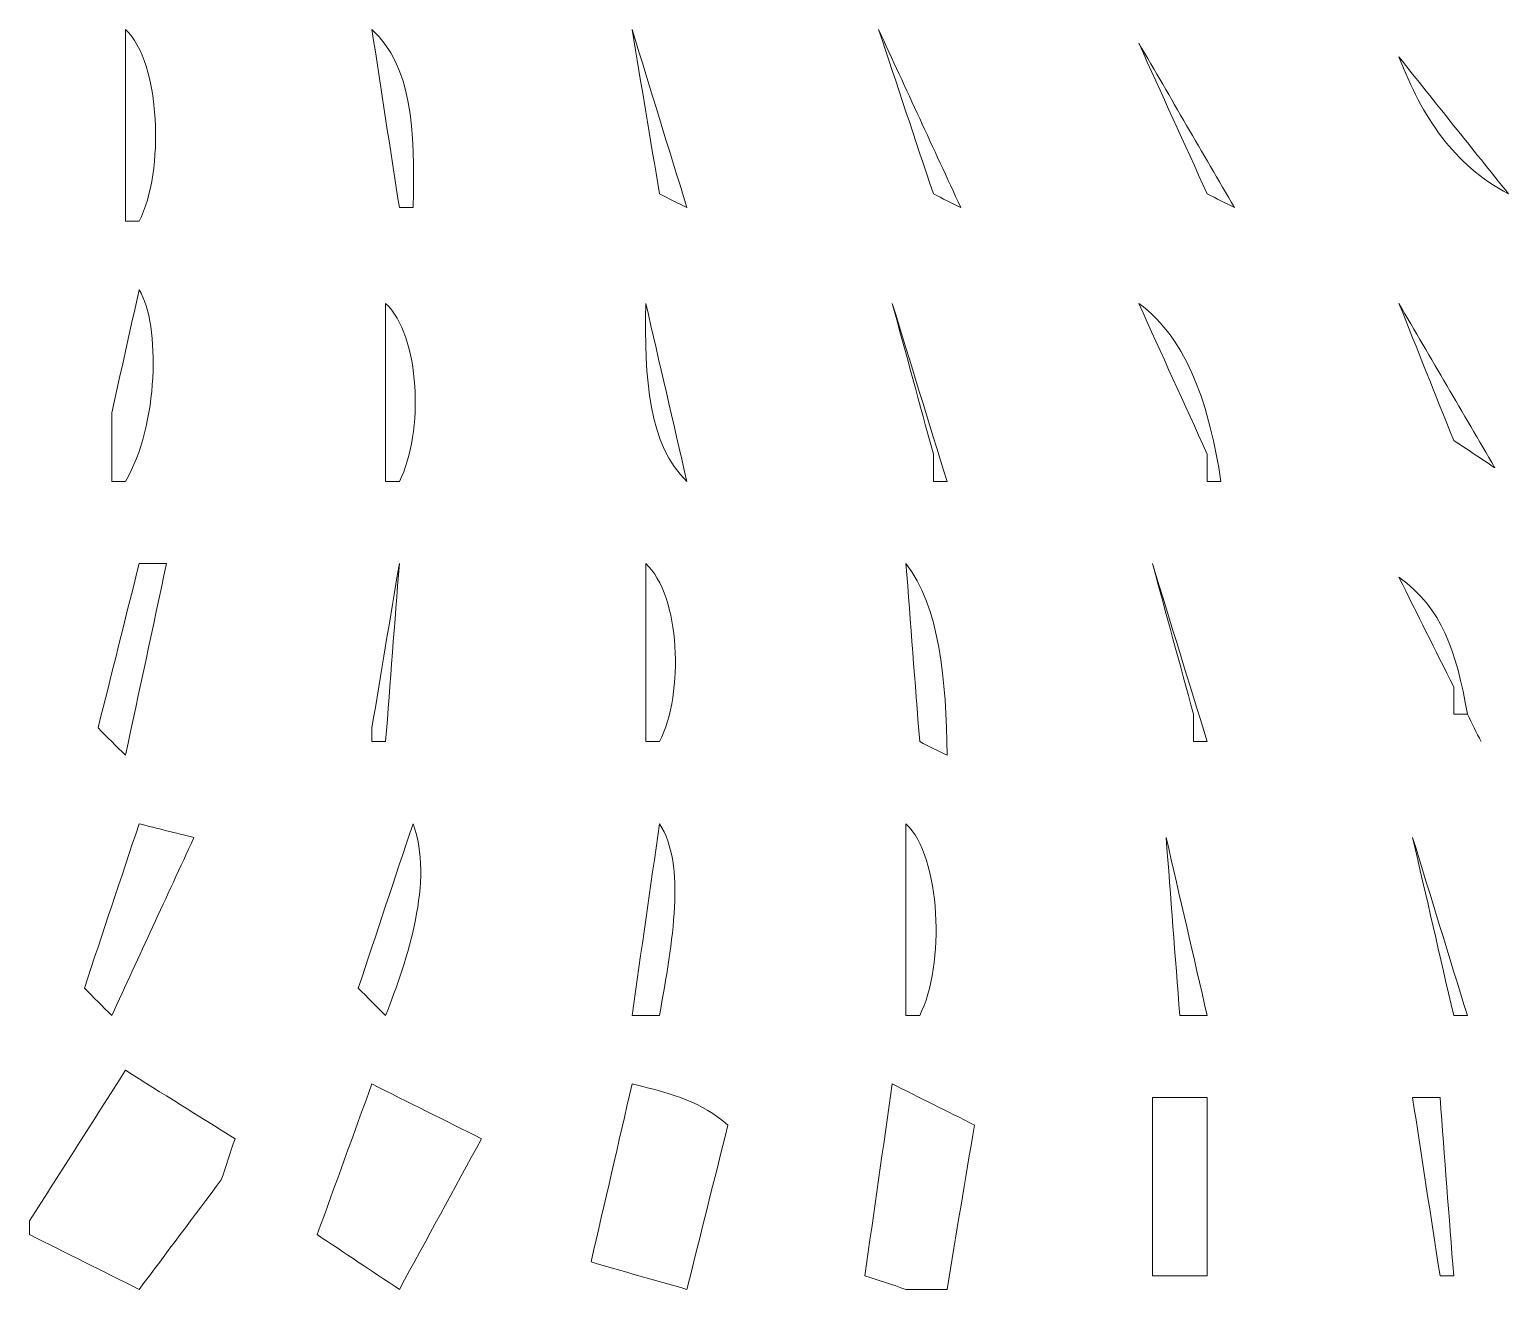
# Model space of a CAD drawing. Extents: x 69 to 542, y -750 to -43.
# Drawn here: x 297.9 to 405.9, y -135.3 to -43.3 of the extents above; entities that cross this region are included whole.
import ezdxf

# ---------------------------------------------------------------- set-up
doc = ezdxf.new("R2010")
doc.units = 0
doc.header["$MEASUREMENT"] = 0
doc.layers.add('Layer 1', color=7, linetype='Continuous', lineweight=0)

msp = doc.modelspace()

# ---------------------------------------------------------------- linework, layer by layer
at = {"layer": 'Layer 1', "color": 240, "lineweight": 18, "true_color": 0xed1c24}
for points, knots in [([(304.94, -43.33), (307.51, -45.72), (307.81, -53.7), (305.94, -57.33), (305.6, -57.33), (305.27, -57.33), (304.94, -57.33), (304.94, -52.67), (304.94, -48), (304.94, -43.33)], [0, 0, 0, 0, 1, 1, 1, 2, 2, 2, 3, 3, 3, 3]), ([(304.94, -43.33), (307.51, -45.72), (307.81, -53.7), (305.94, -57.33), (305.6, -57.33), (305.27, -57.33), (304.94, -57.33), (304.94, -52.67), (304.94, -48), (304.94, -43.33)], [0, 0, 0, 0, 1, 1, 1, 2, 2, 2, 3, 3, 3, 3]), ([(304.94, -43.33), (307.51, -45.72), (307.81, -53.7), (305.94, -57.33), (305.6, -57.33), (305.27, -57.33), (304.94, -57.33), (304.94, -52.67), (304.94, -48), (304.94, -43.33)], [0, 0, 0, 0, 1, 1, 1, 2, 2, 2, 3, 3, 3, 3]), ([(322.94, -43.33), (325.85, -46.02), (326.11, -50.52), (325.94, -56.33), (325.6, -56.33), (325.27, -56.33), (324.94, -56.33), (324.27, -52), (323.6, -47.67), (322.94, -43.33)], [0, 0, 0, 0, 1, 1, 1, 2, 2, 2, 3, 3, 3, 3]), ([(322.94, -43.33), (325.85, -46.02), (326.11, -50.52), (325.94, -56.33), (325.6, -56.33), (325.27, -56.33), (324.94, -56.33), (324.27, -52), (323.6, -47.67), (322.94, -43.33)], [0, 0, 0, 0, 1, 1, 1, 2, 2, 2, 3, 3, 3, 3]), ([(322.94, -43.33), (325.85, -46.02), (326.11, -50.52), (325.94, -56.33), (325.6, -56.33), (325.27, -56.33), (324.94, -56.33), (324.27, -52), (323.6, -47.67), (322.94, -43.33)], [0, 0, 0, 0, 1, 1, 1, 2, 2, 2, 3, 3, 3, 3]), ([(341.94, -43.33), (343.27, -47.67), (344.6, -52), (345.94, -56.33), (345.27, -56), (344.6, -55.67), (343.94, -55.33), (343.27, -51.33), (342.6, -47.33), (341.94, -43.33)], [0, 0, 0, 0, 1, 1, 1, 2, 2, 2, 3, 3, 3, 3]), ([(341.94, -43.33), (343.27, -47.67), (344.6, -52), (345.94, -56.33), (345.27, -56), (344.6, -55.67), (343.94, -55.33), (343.27, -51.33), (342.6, -47.33), (341.94, -43.33)], [0, 0, 0, 0, 1, 1, 1, 2, 2, 2, 3, 3, 3, 3]), ([(341.94, -43.33), (343.27, -47.67), (344.6, -52), (345.94, -56.33), (345.27, -56), (344.6, -55.67), (343.94, -55.33), (343.27, -51.33), (342.6, -47.33), (341.94, -43.33)], [0, 0, 0, 0, 1, 1, 1, 2, 2, 2, 3, 3, 3, 3]), ([(359.94, -43.33), (361.94, -47.67), (363.94, -52), (365.94, -56.33), (365.27, -56), (364.6, -55.67), (363.94, -55.33), (362.6, -51.33), (361.27, -47.33), (359.94, -43.33)], [0, 0, 0, 0, 1, 1, 1, 2, 2, 2, 3, 3, 3, 3]), ([(359.94, -43.33), (361.94, -47.67), (363.94, -52), (365.94, -56.33), (365.27, -56), (364.6, -55.67), (363.94, -55.33), (362.6, -51.33), (361.27, -47.33), (359.94, -43.33)], [0, 0, 0, 0, 1, 1, 1, 2, 2, 2, 3, 3, 3, 3]), ([(359.94, -43.33), (361.94, -47.67), (363.94, -52), (365.94, -56.33), (365.27, -56), (364.6, -55.67), (363.94, -55.33), (362.6, -51.33), (361.27, -47.33), (359.94, -43.33)], [0, 0, 0, 0, 1, 1, 1, 2, 2, 2, 3, 3, 3, 3]), ([(378.94, -44.33), (381.27, -48.33), (383.6, -52.33), (385.94, -56.33), (385.27, -56), (384.6, -55.67), (383.94, -55.33), (382.27, -51.67), (380.6, -48), (378.94, -44.33)], [0, 0, 0, 0, 1, 1, 1, 2, 2, 2, 3, 3, 3, 3]), ([(378.94, -44.33), (381.27, -48.33), (383.6, -52.33), (385.94, -56.33), (385.27, -56), (384.6, -55.67), (383.94, -55.33), (382.27, -51.67), (380.6, -48), (378.94, -44.33)], [0, 0, 0, 0, 1, 1, 1, 2, 2, 2, 3, 3, 3, 3]), ([(378.94, -44.33), (381.27, -48.33), (383.6, -52.33), (385.94, -56.33), (385.27, -56), (384.6, -55.67), (383.94, -55.33), (382.27, -51.67), (380.6, -48), (378.94, -44.33)], [0, 0, 0, 0, 1, 1, 1, 2, 2, 2, 3, 3, 3, 3]), ([(397.94, -45.33), (400.6, -48.67), (403.27, -52), (405.94, -55.33), (401.89, -53.19), (399.67, -49.75), (397.94, -45.33)], [0, 0, 0, 0, 1, 1, 1, 2, 2, 2, 2]), ([(397.94, -45.33), (400.6, -48.67), (403.27, -52), (405.94, -55.33), (401.89, -53.19), (399.67, -49.75), (397.94, -45.33)], [0, 0, 0, 0, 1, 1, 1, 2, 2, 2, 2]), ([(397.94, -45.33), (400.6, -48.67), (403.27, -52), (405.94, -55.33), (401.89, -53.19), (399.67, -49.75), (397.94, -45.33)], [0, 0, 0, 0, 1, 1, 1, 2, 2, 2, 2]), ([(305.94, -62.33), (307.5, -64.89), (307.36, -72.26), (304.94, -76.33), (304.6, -76.33), (304.27, -76.33), (303.94, -76.33), (303.94, -74.67), (303.94, -73), (303.94, -71.33), (304.6, -68.33), (305.27, -65.33), (305.94, -62.33)], [0, 0, 0, 0, 1, 1, 1, 2, 2, 2, 3, 3, 3, 4, 4, 4, 4]), ([(305.94, -62.33), (307.5, -64.89), (307.36, -72.26), (304.94, -76.33), (304.6, -76.33), (304.27, -76.33), (303.94, -76.33), (303.94, -74.67), (303.94, -73), (303.94, -71.33), (304.6, -68.33), (305.27, -65.33), (305.94, -62.33)], [0, 0, 0, 0, 1, 1, 1, 2, 2, 2, 3, 3, 3, 4, 4, 4, 4]), ([(305.94, -62.33), (307.5, -64.89), (307.36, -72.26), (304.94, -76.33), (304.6, -76.33), (304.27, -76.33), (303.94, -76.33), (303.94, -74.67), (303.94, -73), (303.94, -71.33), (304.6, -68.33), (305.27, -65.33), (305.94, -62.33)], [0, 0, 0, 0, 1, 1, 1, 2, 2, 2, 3, 3, 3, 4, 4, 4, 4]), ([(323.94, -63.33), (326.46, -65.66), (326.76, -72.78), (324.94, -76.33), (324.6, -76.33), (324.27, -76.33), (323.94, -76.33), (323.94, -72), (323.94, -67.67), (323.94, -63.33)], [0, 0, 0, 0, 1, 1, 1, 2, 2, 2, 3, 3, 3, 3]), ([(323.94, -63.33), (326.46, -65.66), (326.76, -72.78), (324.94, -76.33), (324.6, -76.33), (324.27, -76.33), (323.94, -76.33), (323.94, -72), (323.94, -67.67), (323.94, -63.33)], [0, 0, 0, 0, 1, 1, 1, 2, 2, 2, 3, 3, 3, 3]), ([(323.94, -63.33), (326.46, -65.66), (326.76, -72.78), (324.94, -76.33), (324.6, -76.33), (324.27, -76.33), (323.94, -76.33), (323.94, -72), (323.94, -67.67), (323.94, -63.33)], [0, 0, 0, 0, 1, 1, 1, 2, 2, 2, 3, 3, 3, 3]), ([(342.94, -63.33), (343.94, -67.67), (344.94, -72), (345.94, -76.33), (343.18, -73.7), (342.82, -68.83), (342.94, -63.33)], [0, 0, 0, 0, 1, 1, 1, 2, 2, 2, 2]), ([(342.94, -63.33), (343.94, -67.67), (344.94, -72), (345.94, -76.33), (343.18, -73.7), (342.82, -68.83), (342.94, -63.33)], [0, 0, 0, 0, 1, 1, 1, 2, 2, 2, 2]), ([(342.94, -63.33), (343.94, -67.67), (344.94, -72), (345.94, -76.33), (343.18, -73.7), (342.82, -68.83), (342.94, -63.33)], [0, 0, 0, 0, 1, 1, 1, 2, 2, 2, 2]), ([(360.94, -63.33), (362.27, -67.67), (363.6, -72), (364.94, -76.33), (364.6, -76.33), (364.27, -76.33), (363.94, -76.33), (363.94, -75.67), (363.94, -75), (363.94, -74.33), (362.94, -70.67), (361.94, -67), (360.94, -63.33)], [0, 0, 0, 0, 1, 1, 1, 2, 2, 2, 3, 3, 3, 4, 4, 4, 4]), ([(360.94, -63.33), (362.27, -67.67), (363.6, -72), (364.94, -76.33), (364.6, -76.33), (364.27, -76.33), (363.94, -76.33), (363.94, -75.67), (363.94, -75), (363.94, -74.33), (362.94, -70.67), (361.94, -67), (360.94, -63.33)], [0, 0, 0, 0, 1, 1, 1, 2, 2, 2, 3, 3, 3, 4, 4, 4, 4]), ([(360.94, -63.33), (362.27, -67.67), (363.6, -72), (364.94, -76.33), (364.6, -76.33), (364.27, -76.33), (363.94, -76.33), (363.94, -75.67), (363.94, -75), (363.94, -74.33), (362.94, -70.67), (361.94, -67), (360.94, -63.33)], [0, 0, 0, 0, 1, 1, 1, 2, 2, 2, 3, 3, 3, 4, 4, 4, 4]), ([(378.94, -63.33), (382.58, -65.99), (384.11, -70.94), (384.94, -76.33), (384.6, -76.33), (384.27, -76.33), (383.94, -76.33), (383.94, -75.67), (383.94, -75), (383.94, -74.33), (382.27, -70.67), (380.6, -67), (378.94, -63.33)], [0, 0, 0, 0, 1, 1, 1, 2, 2, 2, 3, 3, 3, 4, 4, 4, 4]), ([(378.94, -63.33), (382.58, -65.99), (384.11, -70.94), (384.94, -76.33), (384.6, -76.33), (384.27, -76.33), (383.94, -76.33), (383.94, -75.67), (383.94, -75), (383.94, -74.33), (382.27, -70.67), (380.6, -67), (378.94, -63.33)], [0, 0, 0, 0, 1, 1, 1, 2, 2, 2, 3, 3, 3, 4, 4, 4, 4]), ([(378.94, -63.33), (382.58, -65.99), (384.11, -70.94), (384.94, -76.33), (384.6, -76.33), (384.27, -76.33), (383.94, -76.33), (383.94, -75.67), (383.94, -75), (383.94, -74.33), (382.27, -70.67), (380.6, -67), (378.94, -63.33)], [0, 0, 0, 0, 1, 1, 1, 2, 2, 2, 3, 3, 3, 4, 4, 4, 4]), ([(397.94, -63.33), (400.27, -67.33), (402.6, -71.33), (404.94, -75.33), (403.94, -74.67), (402.94, -74), (401.94, -73.33), (400.6, -70), (399.27, -66.67), (397.94, -63.33)], [0, 0, 0, 0, 1, 1, 1, 2, 2, 2, 3, 3, 3, 3]), ([(397.94, -63.33), (400.27, -67.33), (402.6, -71.33), (404.94, -75.33), (403.94, -74.67), (402.94, -74), (401.94, -73.33), (400.6, -70), (399.27, -66.67), (397.94, -63.33)], [0, 0, 0, 0, 1, 1, 1, 2, 2, 2, 3, 3, 3, 3]), ([(397.94, -63.33), (400.27, -67.33), (402.6, -71.33), (404.94, -75.33), (403.94, -74.67), (402.94, -74), (401.94, -73.33), (400.6, -70), (399.27, -66.67), (397.94, -63.33)], [0, 0, 0, 0, 1, 1, 1, 2, 2, 2, 3, 3, 3, 3]), ([(305.94, -82.33), (306.6, -82.33), (307.27, -82.33), (307.94, -82.33), (306.94, -87), (305.94, -91.67), (304.94, -96.33), (304.27, -95.67), (303.6, -95), (302.94, -94.33), (303.94, -90.33), (304.94, -86.33), (305.94, -82.33)], [0, 0, 0, 0, 1, 1, 1, 2, 2, 2, 3, 3, 3, 4, 4, 4, 4]), ([(305.94, -82.33), (306.6, -82.33), (307.27, -82.33), (307.94, -82.33), (306.94, -87), (305.94, -91.67), (304.94, -96.33), (304.27, -95.67), (303.6, -95), (302.94, -94.33), (303.94, -90.33), (304.94, -86.33), (305.94, -82.33)], [0, 0, 0, 0, 1, 1, 1, 2, 2, 2, 3, 3, 3, 4, 4, 4, 4]), ([(305.94, -82.33), (306.6, -82.33), (307.27, -82.33), (307.94, -82.33), (306.94, -87), (305.94, -91.67), (304.94, -96.33), (304.27, -95.67), (303.6, -95), (302.94, -94.33), (303.94, -90.33), (304.94, -86.33), (305.94, -82.33)], [0, 0, 0, 0, 1, 1, 1, 2, 2, 2, 3, 3, 3, 4, 4, 4, 4]), ([(324.94, -82.33), (324.6, -86.67), (324.27, -91), (323.94, -95.33), (323.6, -95.33), (323.27, -95.33), (322.94, -95.33), (322.94, -95), (322.94, -94.67), (322.94, -94.33), (323.6, -90.33), (324.27, -86.33), (324.94, -82.33)], [0, 0, 0, 0, 1, 1, 1, 2, 2, 2, 3, 3, 3, 4, 4, 4, 4]), ([(324.94, -82.33), (324.6, -86.67), (324.27, -91), (323.94, -95.33), (323.6, -95.33), (323.27, -95.33), (322.94, -95.33), (322.94, -95), (322.94, -94.67), (322.94, -94.33), (323.6, -90.33), (324.27, -86.33), (324.94, -82.33)], [0, 0, 0, 0, 1, 1, 1, 2, 2, 2, 3, 3, 3, 4, 4, 4, 4]), ([(324.94, -82.33), (324.6, -86.67), (324.27, -91), (323.94, -95.33), (323.6, -95.33), (323.27, -95.33), (322.94, -95.33), (322.94, -95), (322.94, -94.67), (322.94, -94.33), (323.6, -90.33), (324.27, -86.33), (324.94, -82.33)], [0, 0, 0, 0, 1, 1, 1, 2, 2, 2, 3, 3, 3, 4, 4, 4, 4]), ([(342.94, -82.33), (345.46, -84.66), (345.76, -91.78), (343.94, -95.33), (343.6, -95.33), (343.27, -95.33), (342.94, -95.33), (342.94, -91), (342.94, -86.67), (342.94, -82.33)], [0, 0, 0, 0, 1, 1, 1, 2, 2, 2, 3, 3, 3, 3]), ([(342.94, -82.33), (345.46, -84.66), (345.76, -91.78), (343.94, -95.33), (343.6, -95.33), (343.27, -95.33), (342.94, -95.33), (342.94, -91), (342.94, -86.67), (342.94, -82.33)], [0, 0, 0, 0, 1, 1, 1, 2, 2, 2, 3, 3, 3, 3]), ([(342.94, -82.33), (345.46, -84.66), (345.76, -91.78), (343.94, -95.33), (343.6, -95.33), (343.27, -95.33), (342.94, -95.33), (342.94, -91), (342.94, -86.67), (342.94, -82.33)], [0, 0, 0, 0, 1, 1, 1, 2, 2, 2, 3, 3, 3, 3]), ([(361.94, -82.33), (364.35, -85.36), (364.91, -90.9), (364.94, -96.33), (364.27, -96), (363.6, -95.67), (362.94, -95.33), (362.6, -91), (362.27, -86.67), (361.94, -82.33)], [0, 0, 0, 0, 1, 1, 1, 2, 2, 2, 3, 3, 3, 3]), ([(361.94, -82.33), (364.35, -85.36), (364.91, -90.9), (364.94, -96.33), (364.27, -96), (363.6, -95.67), (362.94, -95.33), (362.6, -91), (362.27, -86.67), (361.94, -82.33)], [0, 0, 0, 0, 1, 1, 1, 2, 2, 2, 3, 3, 3, 3]), ([(361.94, -82.33), (364.35, -85.36), (364.91, -90.9), (364.94, -96.33), (364.27, -96), (363.6, -95.67), (362.94, -95.33), (362.6, -91), (362.27, -86.67), (361.94, -82.33)], [0, 0, 0, 0, 1, 1, 1, 2, 2, 2, 3, 3, 3, 3]), ([(379.94, -82.33), (381.27, -86.67), (382.6, -91), (383.94, -95.33), (383.6, -95.33), (383.27, -95.33), (382.94, -95.33), (382.94, -94.67), (382.94, -94), (382.94, -93.33), (381.94, -89.67), (380.94, -86), (379.94, -82.33)], [0, 0, 0, 0, 1, 1, 1, 2, 2, 2, 3, 3, 3, 4, 4, 4, 4]), ([(379.94, -82.33), (381.27, -86.67), (382.6, -91), (383.94, -95.33), (383.6, -95.33), (383.27, -95.33), (382.94, -95.33), (382.94, -94.67), (382.94, -94), (382.94, -93.33), (381.94, -89.67), (380.94, -86), (379.94, -82.33)], [0, 0, 0, 0, 1, 1, 1, 2, 2, 2, 3, 3, 3, 4, 4, 4, 4]), ([(379.94, -82.33), (381.27, -86.67), (382.6, -91), (383.94, -95.33), (383.6, -95.33), (383.27, -95.33), (382.94, -95.33), (382.94, -94.67), (382.94, -94), (382.94, -93.33), (381.94, -89.67), (380.94, -86), (379.94, -82.33)], [0, 0, 0, 0, 1, 1, 1, 2, 2, 2, 3, 3, 3, 4, 4, 4, 4]), ([(397.94, -83.33), (401.12, -85.63), (402.12, -88.67), (402.94, -93.33), (402.6, -93.33), (402.27, -93.33), (401.94, -93.33), (401.94, -92.67), (401.94, -92), (401.94, -91.33), (400.6, -88.67), (399.27, -86), (397.94, -83.33)], [0, 0, 0, 0, 1, 1, 1, 2, 2, 2, 3, 3, 3, 4, 4, 4, 4]), ([(397.94, -83.33), (401.12, -85.63), (402.12, -88.67), (402.94, -93.33), (402.6, -93.33), (402.27, -93.33), (401.94, -93.33), (401.94, -92.67), (401.94, -92), (401.94, -91.33), (400.6, -88.67), (399.27, -86), (397.94, -83.33)], [0, 0, 0, 0, 1, 1, 1, 2, 2, 2, 3, 3, 3, 4, 4, 4, 4]), ([(397.94, -83.33), (401.12, -85.63), (402.12, -88.67), (402.94, -93.33), (402.6, -93.33), (402.27, -93.33), (401.94, -93.33), (401.94, -92.67), (401.94, -92), (401.94, -91.33), (400.6, -88.67), (399.27, -86), (397.94, -83.33)], [0, 0, 0, 0, 1, 1, 1, 2, 2, 2, 3, 3, 3, 4, 4, 4, 4]), ([(402.94, -93.33), (403.27, -94), (403.6, -94.67), (403.94, -95.33), (403.6, -94.67), (403.27, -94), (402.94, -93.33)], [0, 0, 0, 0, 1, 1, 1, 2, 2, 2, 2]), ([(402.94, -93.33), (403.27, -94), (403.6, -94.67), (403.94, -95.33), (403.6, -94.67), (403.27, -94), (402.94, -93.33)], [0, 0, 0, 0, 1, 1, 1, 2, 2, 2, 2]), ([(402.94, -93.33), (403.27, -94), (403.6, -94.67), (403.94, -95.33), (403.6, -94.67), (403.27, -94), (402.94, -93.33)], [0, 0, 0, 0, 1, 1, 1, 2, 2, 2, 2]), ([(305.94, -101.33), (307.27, -101.67), (308.6, -102), (309.94, -102.33), (307.94, -106.67), (305.94, -111), (303.94, -115.33), (303.27, -114.67), (302.6, -114), (301.94, -113.33), (303.27, -109.33), (304.6, -105.33), (305.94, -101.33)], [0, 0, 0, 0, 1, 1, 1, 2, 2, 2, 3, 3, 3, 4, 4, 4, 4]), ([(305.94, -101.33), (307.27, -101.67), (308.6, -102), (309.94, -102.33), (307.94, -106.67), (305.94, -111), (303.94, -115.33), (303.27, -114.67), (302.6, -114), (301.94, -113.33), (303.27, -109.33), (304.6, -105.33), (305.94, -101.33)], [0, 0, 0, 0, 1, 1, 1, 2, 2, 2, 3, 3, 3, 4, 4, 4, 4]), ([(305.94, -101.33), (307.27, -101.67), (308.6, -102), (309.94, -102.33), (307.94, -106.67), (305.94, -111), (303.94, -115.33), (303.27, -114.67), (302.6, -114), (301.94, -113.33), (303.27, -109.33), (304.6, -105.33), (305.94, -101.33)], [0, 0, 0, 0, 1, 1, 1, 2, 2, 2, 3, 3, 3, 4, 4, 4, 4]), ([(325.94, -101.33), (327.49, -105.45), (325.53, -111.26), (323.94, -115.33), (323.27, -114.67), (322.6, -114), (321.94, -113.33), (323.27, -109.33), (324.6, -105.33), (325.94, -101.33)], [0, 0, 0, 0, 1, 1, 1, 2, 2, 2, 3, 3, 3, 3]), ([(325.94, -101.33), (327.49, -105.45), (325.53, -111.26), (323.94, -115.33), (323.27, -114.67), (322.6, -114), (321.94, -113.33), (323.27, -109.33), (324.6, -105.33), (325.94, -101.33)], [0, 0, 0, 0, 1, 1, 1, 2, 2, 2, 3, 3, 3, 3]), ([(325.94, -101.33), (327.49, -105.45), (325.53, -111.26), (323.94, -115.33), (323.27, -114.67), (322.6, -114), (321.94, -113.33), (323.27, -109.33), (324.6, -105.33), (325.94, -101.33)], [0, 0, 0, 0, 1, 1, 1, 2, 2, 2, 3, 3, 3, 3]), ([(343.94, -101.33), (345.9, -104.34), (344.9, -109.9), (343.94, -115.33), (343.27, -115.33), (342.6, -115.33), (341.94, -115.33), (342.6, -110.67), (343.27, -106), (343.94, -101.33)], [0, 0, 0, 0, 1, 1, 1, 2, 2, 2, 3, 3, 3, 3]), ([(343.94, -101.33), (345.9, -104.34), (344.9, -109.9), (343.94, -115.33), (343.27, -115.33), (342.6, -115.33), (341.94, -115.33), (342.6, -110.67), (343.27, -106), (343.94, -101.33)], [0, 0, 0, 0, 1, 1, 1, 2, 2, 2, 3, 3, 3, 3]), ([(343.94, -101.33), (345.9, -104.34), (344.9, -109.9), (343.94, -115.33), (343.27, -115.33), (342.6, -115.33), (341.94, -115.33), (342.6, -110.67), (343.27, -106), (343.94, -101.33)], [0, 0, 0, 0, 1, 1, 1, 2, 2, 2, 3, 3, 3, 3]), ([(361.94, -101.33), (364.51, -103.72), (364.81, -111.7), (362.94, -115.33), (362.6, -115.33), (362.27, -115.33), (361.94, -115.33), (361.94, -110.67), (361.94, -106), (361.94, -101.33)], [0, 0, 0, 0, 1, 1, 1, 2, 2, 2, 3, 3, 3, 3]), ([(361.94, -101.33), (364.51, -103.72), (364.81, -111.7), (362.94, -115.33), (362.6, -115.33), (362.27, -115.33), (361.94, -115.33), (361.94, -110.67), (361.94, -106), (361.94, -101.33)], [0, 0, 0, 0, 1, 1, 1, 2, 2, 2, 3, 3, 3, 3]), ([(361.94, -101.33), (364.51, -103.72), (364.81, -111.7), (362.94, -115.33), (362.6, -115.33), (362.27, -115.33), (361.94, -115.33), (361.94, -110.67), (361.94, -106), (361.94, -101.33)], [0, 0, 0, 0, 1, 1, 1, 2, 2, 2, 3, 3, 3, 3]), ([(380.94, -102.33), (381.94, -106.67), (382.94, -111), (383.94, -115.33), (383.6, -115.33), (383.27, -115.33), (382.94, -115.33), (382.6, -115.33), (382.27, -115.33), (381.94, -115.33), (381.6, -111), (381.27, -106.67), (380.94, -102.33)], [0, 0, 0, 0, 1, 1, 1, 2, 2, 2, 3, 3, 3, 4, 4, 4, 4]), ([(380.94, -102.33), (381.94, -106.67), (382.94, -111), (383.94, -115.33), (383.6, -115.33), (383.27, -115.33), (382.94, -115.33), (382.6, -115.33), (382.27, -115.33), (381.94, -115.33), (381.6, -111), (381.27, -106.67), (380.94, -102.33)], [0, 0, 0, 0, 1, 1, 1, 2, 2, 2, 3, 3, 3, 4, 4, 4, 4]), ([(380.94, -102.33), (381.94, -106.67), (382.94, -111), (383.94, -115.33), (383.6, -115.33), (383.27, -115.33), (382.94, -115.33), (382.6, -115.33), (382.27, -115.33), (381.94, -115.33), (381.6, -111), (381.27, -106.67), (380.94, -102.33)], [0, 0, 0, 0, 1, 1, 1, 2, 2, 2, 3, 3, 3, 4, 4, 4, 4]), ([(398.94, -102.33), (400.27, -106.67), (401.6, -111), (402.94, -115.33), (402.6, -115.33), (402.27, -115.33), (401.94, -115.33), (400.94, -111), (399.94, -106.67), (398.94, -102.33)], [0, 0, 0, 0, 1, 1, 1, 2, 2, 2, 3, 3, 3, 3]), ([(398.94, -102.33), (400.27, -106.67), (401.6, -111), (402.94, -115.33), (402.6, -115.33), (402.27, -115.33), (401.94, -115.33), (400.94, -111), (399.94, -106.67), (398.94, -102.33)], [0, 0, 0, 0, 1, 1, 1, 2, 2, 2, 3, 3, 3, 3]), ([(398.94, -102.33), (400.27, -106.67), (401.6, -111), (402.94, -115.33), (402.6, -115.33), (402.27, -115.33), (401.94, -115.33), (400.94, -111), (399.94, -106.67), (398.94, -102.33)], [0, 0, 0, 0, 1, 1, 1, 2, 2, 2, 3, 3, 3, 3]), ([(304.94, -119.33), (307.6, -121), (310.27, -122.67), (312.94, -124.33), (312.6, -125.33), (312.27, -126.33), (311.94, -127.33), (309.94, -130), (307.94, -132.67), (305.94, -135.33), (303.27, -134), (300.6, -132.67), (297.94, -131.33), (297.94, -131), (297.94, -130.67), (297.94, -130.33), (300.27, -126.67), (302.6, -123), (304.94, -119.33)], [0, 0, 0, 0, 1, 1, 1, 2, 2, 2, 3, 3, 3, 4, 4, 4, 5, 5, 5, 6, 6, 6, 6]), ([(304.94, -119.33), (307.6, -121), (310.27, -122.67), (312.94, -124.33), (312.6, -125.33), (312.27, -126.33), (311.94, -127.33), (309.94, -130), (307.94, -132.67), (305.94, -135.33), (303.27, -134), (300.6, -132.67), (297.94, -131.33), (297.94, -131), (297.94, -130.67), (297.94, -130.33), (300.27, -126.67), (302.6, -123), (304.94, -119.33)], [0, 0, 0, 0, 1, 1, 1, 2, 2, 2, 3, 3, 3, 4, 4, 4, 5, 5, 5, 6, 6, 6, 6]), ([(304.94, -119.33), (307.6, -121), (310.27, -122.67), (312.94, -124.33), (312.6, -125.33), (312.27, -126.33), (311.94, -127.33), (309.94, -130), (307.94, -132.67), (305.94, -135.33), (303.27, -134), (300.6, -132.67), (297.94, -131.33), (297.94, -131), (297.94, -130.67), (297.94, -130.33), (300.27, -126.67), (302.6, -123), (304.94, -119.33)], [0, 0, 0, 0, 1, 1, 1, 2, 2, 2, 3, 3, 3, 4, 4, 4, 5, 5, 5, 6, 6, 6, 6]), ([(322.94, -120.33), (325.6, -121.67), (328.27, -123), (330.94, -124.33), (328.94, -128), (326.94, -131.67), (324.94, -135.33), (322.94, -134), (320.94, -132.67), (318.94, -131.33), (320.27, -127.67), (321.6, -124), (322.94, -120.33)], [0, 0, 0, 0, 1, 1, 1, 2, 2, 2, 3, 3, 3, 4, 4, 4, 4]), ([(322.94, -120.33), (325.6, -121.67), (328.27, -123), (330.94, -124.33), (328.94, -128), (326.94, -131.67), (324.94, -135.33), (322.94, -134), (320.94, -132.67), (318.94, -131.33), (320.27, -127.67), (321.6, -124), (322.94, -120.33)], [0, 0, 0, 0, 1, 1, 1, 2, 2, 2, 3, 3, 3, 4, 4, 4, 4]), ([(322.94, -120.33), (325.6, -121.67), (328.27, -123), (330.94, -124.33), (328.94, -128), (326.94, -131.67), (324.94, -135.33), (322.94, -134), (320.94, -132.67), (318.94, -131.33), (320.27, -127.67), (321.6, -124), (322.94, -120.33)], [0, 0, 0, 0, 1, 1, 1, 2, 2, 2, 3, 3, 3, 4, 4, 4, 4]), ([(341.94, -120.33), (345.09, -121.07), (346.98, -121.65), (348.94, -123.33), (347.94, -127.33), (346.94, -131.33), (345.94, -135.33), (343.6, -134.67), (341.27, -134), (338.94, -133.33), (339.94, -129), (340.94, -124.67), (341.94, -120.33)], [0, 0, 0, 0, 1, 1, 1, 2, 2, 2, 3, 3, 3, 4, 4, 4, 4]), ([(341.94, -120.33), (345.09, -121.07), (346.98, -121.65), (348.94, -123.33), (347.94, -127.33), (346.94, -131.33), (345.94, -135.33), (343.6, -134.67), (341.27, -134), (338.94, -133.33), (339.94, -129), (340.94, -124.67), (341.94, -120.33)], [0, 0, 0, 0, 1, 1, 1, 2, 2, 2, 3, 3, 3, 4, 4, 4, 4]), ([(341.94, -120.33), (345.09, -121.07), (346.98, -121.65), (348.94, -123.33), (347.94, -127.33), (346.94, -131.33), (345.94, -135.33), (343.6, -134.67), (341.27, -134), (338.94, -133.33), (339.94, -129), (340.94, -124.67), (341.94, -120.33)], [0, 0, 0, 0, 1, 1, 1, 2, 2, 2, 3, 3, 3, 4, 4, 4, 4]), ([(360.94, -120.33), (362.94, -121.33), (364.94, -122.33), (366.94, -123.33), (366.27, -127.33), (365.6, -131.33), (364.94, -135.33), (363.94, -135.33), (362.94, -135.33), (361.94, -135.33), (360.94, -135), (359.94, -134.67), (358.94, -134.33), (359.6, -129.67), (360.27, -125), (360.94, -120.33)], [0, 0, 0, 0, 1, 1, 1, 2, 2, 2, 3, 3, 3, 4, 4, 4, 5, 5, 5, 5]), ([(360.94, -120.33), (362.94, -121.33), (364.94, -122.33), (366.94, -123.33), (366.27, -127.33), (365.6, -131.33), (364.94, -135.33), (363.94, -135.33), (362.94, -135.33), (361.94, -135.33), (360.94, -135), (359.94, -134.67), (358.94, -134.33), (359.6, -129.67), (360.27, -125), (360.94, -120.33)], [0, 0, 0, 0, 1, 1, 1, 2, 2, 2, 3, 3, 3, 4, 4, 4, 5, 5, 5, 5]), ([(360.94, -120.33), (362.94, -121.33), (364.94, -122.33), (366.94, -123.33), (366.27, -127.33), (365.6, -131.33), (364.94, -135.33), (363.94, -135.33), (362.94, -135.33), (361.94, -135.33), (360.94, -135), (359.94, -134.67), (358.94, -134.33), (359.6, -129.67), (360.27, -125), (360.94, -120.33)], [0, 0, 0, 0, 1, 1, 1, 2, 2, 2, 3, 3, 3, 4, 4, 4, 5, 5, 5, 5]), ([(379.94, -121.33), (381.27, -121.33), (382.6, -121.33), (383.94, -121.33), (383.94, -125.67), (383.94, -130), (383.94, -134.33), (382.6, -134.33), (381.27, -134.33), (379.94, -134.33), (379.94, -130), (379.94, -125.67), (379.94, -121.33)], [0, 0, 0, 0, 1, 1, 1, 2, 2, 2, 3, 3, 3, 4, 4, 4, 4]), ([(379.94, -121.33), (381.27, -121.33), (382.6, -121.33), (383.94, -121.33), (383.94, -125.67), (383.94, -130), (383.94, -134.33), (382.6, -134.33), (381.27, -134.33), (379.94, -134.33), (379.94, -130), (379.94, -125.67), (379.94, -121.33)], [0, 0, 0, 0, 1, 1, 1, 2, 2, 2, 3, 3, 3, 4, 4, 4, 4]), ([(379.94, -121.33), (381.27, -121.33), (382.6, -121.33), (383.94, -121.33), (383.94, -125.67), (383.94, -130), (383.94, -134.33), (382.6, -134.33), (381.27, -134.33), (379.94, -134.33), (379.94, -130), (379.94, -125.67), (379.94, -121.33)], [0, 0, 0, 0, 1, 1, 1, 2, 2, 2, 3, 3, 3, 4, 4, 4, 4]), ([(398.94, -121.33), (399.6, -121.33), (400.27, -121.33), (400.94, -121.33), (401.27, -125.67), (401.6, -130), (401.94, -134.33), (401.6, -134.33), (401.27, -134.33), (400.94, -134.33), (400.27, -130), (399.6, -125.67), (398.94, -121.33)], [0, 0, 0, 0, 1, 1, 1, 2, 2, 2, 3, 3, 3, 4, 4, 4, 4]), ([(398.94, -121.33), (399.6, -121.33), (400.27, -121.33), (400.94, -121.33), (401.27, -125.67), (401.6, -130), (401.94, -134.33), (401.6, -134.33), (401.27, -134.33), (400.94, -134.33), (400.27, -130), (399.6, -125.67), (398.94, -121.33)], [0, 0, 0, 0, 1, 1, 1, 2, 2, 2, 3, 3, 3, 4, 4, 4, 4]), ([(398.94, -121.33), (399.6, -121.33), (400.27, -121.33), (400.94, -121.33), (401.27, -125.67), (401.6, -130), (401.94, -134.33), (401.6, -134.33), (401.27, -134.33), (400.94, -134.33), (400.27, -130), (399.6, -125.67), (398.94, -121.33)], [0, 0, 0, 0, 1, 1, 1, 2, 2, 2, 3, 3, 3, 4, 4, 4, 4])]:
    msp.add_open_spline(points, degree=3, knots=knots, dxfattribs=at)

doc.saveas('drawing.dxf')
